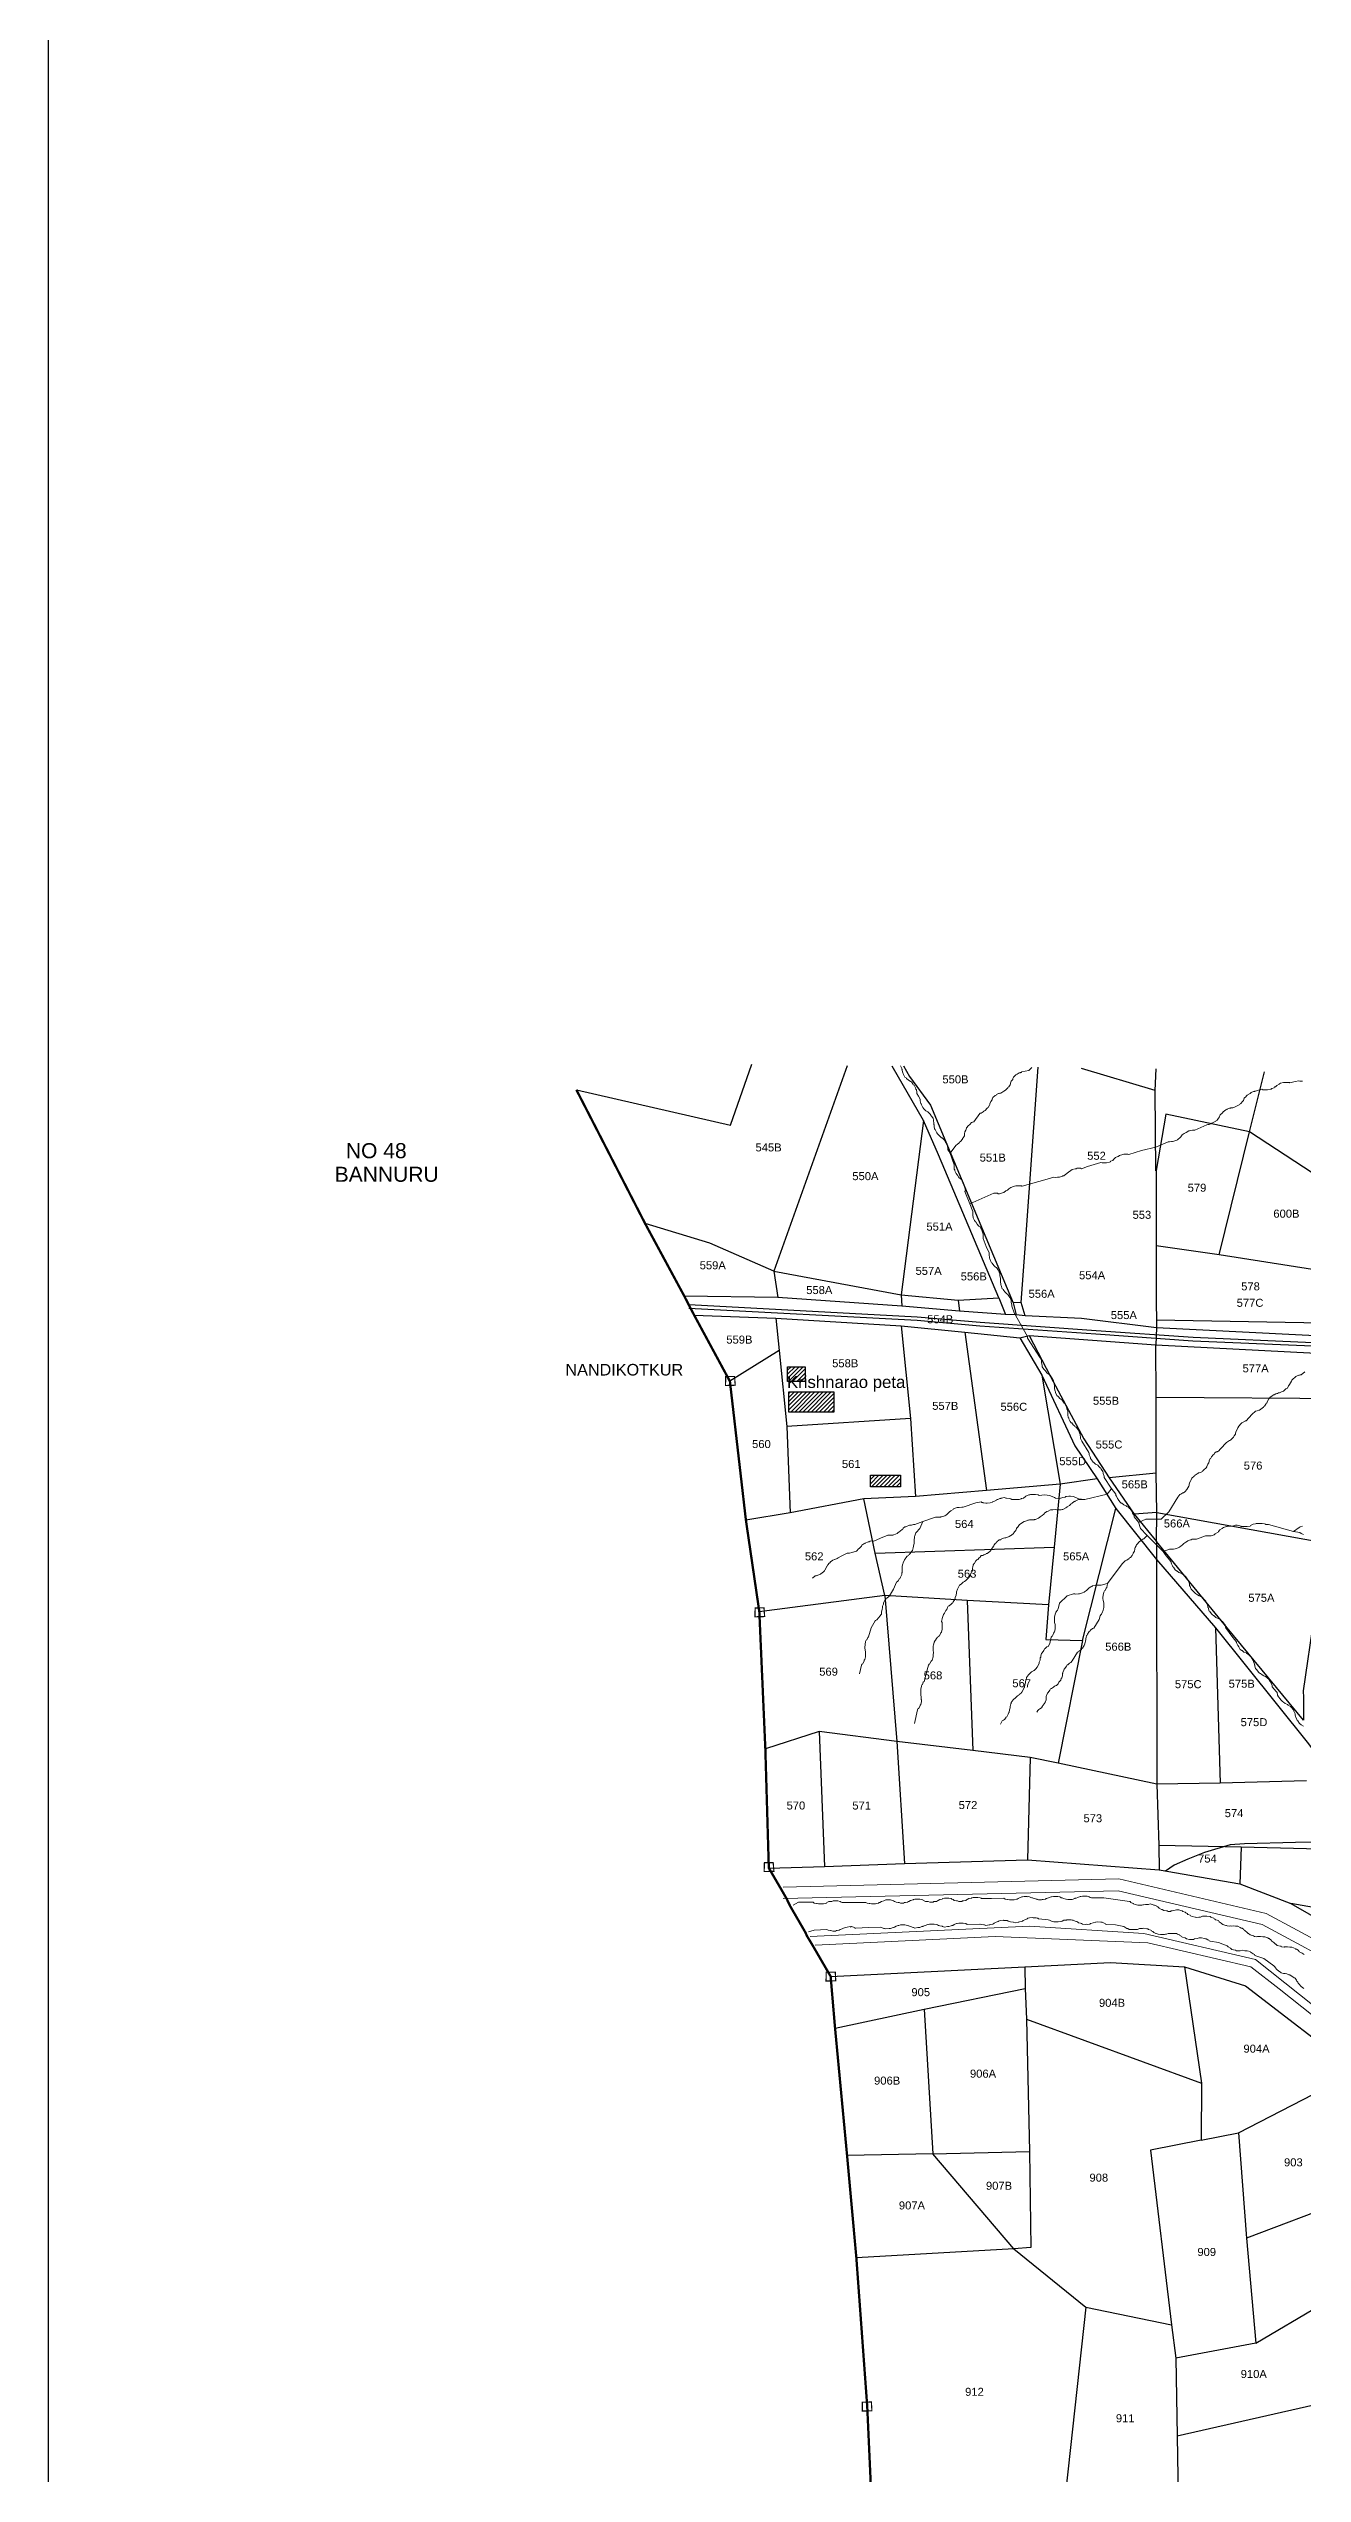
# Model space of a CAD drawing. Header units: inches. Extents: x -72 to 3350, y -615 to 1801.
# Drawn here: x -72 to 470, y -59 to 988 of the extents above; entities that cross this region are included whole.
import ezdxf
from ezdxf.enums import TextEntityAlignment as Align

# ---------------------------------------------------------------- set-up
doc = ezdxf.new("R2010")
doc.units = ezdxf.units.IN
doc.header["$LTSCALE"] = 15
doc.header["$MEASUREMENT"] = 0
for name, color, linetype in [('BOUNDARY', 5, 'Continuous'), ('PLOT', 255, 'Continuous'), ('PLOT NO', 7, 'Continuous'), ('ROAD', 50, 'Continuous'), ('STONES', 3, 'Continuous'), ('STREAM', 130, 'Continuous'), ('V', 6, 'Continuous'), ('VILLAGE', 20, 'Continuous')]:
    doc.layers.add(name, color=color, linetype=linetype)
doc.styles.get("Standard").update_dxf_attribs({"font": 'arial.ttf'})

msp = doc.modelspace()

# ---------------------------------------------------------------- hatches: boundary and pattern name
at = {"layer": 'VILLAGE', "linetype": 'ByBlock'}
h = msp.add_hatch(dxfattribs=at)
h.set_pattern_fill('ANSI31', color=256, scale=10, style=0)
h.paths.add_polyline_path([(283.4, 371.9), (296.3, 371.9), (296.3, 366.9), (283.4, 366.9)])
h.paths.add_polyline_path([(248.2, 407.9), (267.6, 407.9), (267.6, 399.2), (248.2, 399.2)])
h.paths.add_polyline_path([(247.6, 418.8), (255.2, 418.8), (255.2, 412.4), (247.6, 412.4)])

# ---------------------------------------------------------------- linework, layer by layer
at = {"layer": 'BOUNDARY', "const_width": 1}
msp.add_lwpolyline([(284, -74.4), (282, -30.3), (277.3, 34), (273.3, 78.1), (268.1, 133.2), (266.2, 155.5), (258.3, 169.1), (256, 172.9), (255.3, 174.5), (248.7, 185.9), (247.2, 189), (244.4, 193.9), (239.5, 202.3), (238, 253.8), (235.4, 313), (229.6, 352.6), (222.7, 412.5), (207.3, 441), (206, 443.5), (205, 445.4), (203, 449.3), (186.1, 480.6), (156.4, 538.4)], dxfattribs=at)
at = {"layer": 'PLOT', "color": 0}
for points in [[(156.4, 538.4), (223, 523.1), (232.2, 549.5)], [(273.4, 548.7), (241.7, 460), (214, 472.1), (186.1, 480.6)], [(338.8, 448.5), (312.8, 510.3), (306.3, 525.1), (292.7, 548.6)], [(297.7, 548.7), (300.2, 544.1), (309.3, 531.7), (339.9, 458.7), (345, 446.4), (346.3, 441.2)], [(348.5, 446.6), (350, 468), (355.8, 548.1)], [(406.3, 538.1), (374.5, 547.6)], [(406.6, 503.4), (406.3, 538.1), (406.8, 547.4)], [(433.9, 467.1), (447.1, 520.3), (453.6, 546.2)], [(306.3, 525.1), (296.7, 449.9)], [(543, 489), (489.9, 492.1), (447.1, 520.3), (411, 527.8), (406.8, 503.5), (406.8, 471)], [(539.6, 453.1), (511.7, 455.5), (484.3, 459.2), (433.9, 467.1), (406.8, 471), (406.8, 449.8), (406.9, 435.6)], [(241.7, 460), (243.4, 448.7)], [(241.7, 460), (296.7, 449.9), (296.9, 444.9)], [(406.9, 435.6), (374.5, 439.6), (350.2, 440.7), (346.3, 441.2), (341.7, 441.3), (321.9, 442.8), (296.9, 444.9), (243.4, 448.7), (203, 449.3)], [(207.3, 441), (242.5, 439.8), (296.6, 436.4), (324.2, 433.7), (347.9, 431.3), (357.4, 415.2), (371.7, 384.7), (381.3, 370.4), (389.3, 357.6), (406.9, 335.6), (432.4, 306.1), (471.9, 256.6), (503.6, 214.7), (507.8, 210), (501.8, 209.9), (503.6, 214.7)], [(296.7, 449.9), (321.3, 447.5), (321.9, 442.8)], [(321.3, 447.5), (338.8, 448.5), (341.7, 441.3)], [(350.2, 440.7), (348.5, 446.6), (345, 446.4)], [(242.5, 439.8), (243.9, 425.8), (247.3, 393), (248.7, 355.7)], [(296.6, 436.4), (300.7, 396.4), (302.9, 362.7)], [(324.2, 433.7), (333.5, 365.4)], [(347.9, 431.3), (351.9, 432.3), (406.6, 428.3), (487, 424.1)], [(351.9, 432.3), (361.1, 414.6), (375.5, 387.6), (386.4, 370.8), (397.2, 355.1), (406.9, 343.3), (406.9, 335.6)], [(678, 425.3), (601.6, 426.2), (583.4, 426.9), (507.9, 430.1), (486.9, 431.6), (406.9, 435.6), (406.6, 428.3)], [(406.9, 439.1), (486.4, 437.6), (486.9, 431.6)], [(243.9, 425.8), (222.7, 412.5)], [(406.9, 343.3), (407, 355.8), (406.8, 372.8), (406.8, 405.5), (406.6, 428.3)], [(487, 424.1), (489.5, 404.9), (482.7, 363.5), (479.7, 342.8), (475, 311.4), (470.3, 278.8), (470.4, 276), (470.4, 266.1), (437.4, 306), (406.9, 343.3)], [(357.4, 415.2), (365.3, 368.1), (362.7, 340.9), (360.3, 315.9), (359.1, 301), (374.9, 300.5), (389.3, 357.6)], [(489.5, 404.9), (406.8, 405.5)], [(300.7, 396.4), (247.3, 393)], [(381.3, 370.4), (365.3, 368.1), (333.5, 365.4), (302.9, 362.7), (280.5, 361.8), (248.7, 355.7), (229.6, 352.6)], [(406.8, 372.8), (386.4, 370.8)], [(289.6, 320), (285.4, 338.3), (280.5, 361.8)], [(407, 355.8), (397.2, 355.1)], [(407, 355.8), (479.7, 342.8)], [(285.4, 338.3), (362.7, 340.9)], [(406.9, 335.6), (407.1, 238.5)], [(360.3, 315.9), (325.1, 317.9), (289.6, 320), (235.4, 313)], [(289.6, 320), (294.8, 256.9)], [(325.1, 317.9), (327.6, 253)], [(432.4, 306.1), (434.4, 239)], [(374.9, 300.5), (364.4, 247.6)], [(471.7, 239.9), (434.4, 239), (407.1, 238.5), (364.4, 247.6), (352.4, 250), (327.6, 253), (294.8, 256.9), (261.3, 261.3), (238, 253.8)], [(261.3, 261.3), (263.6, 203)], [(294.8, 256.9), (298.1, 204.3)], [(352.4, 250), (351.2, 205.9)], [(407.1, 238.5), (407.9, 212.1)], [(443.5, 211.3), (407.9, 212.1), (408, 201.5)], [(502, 209.9), (471.7, 210.6), (443.5, 211.3), (442.9, 195.5)], [(239.5, 202.3), (263.6, 203), (298.1, 204.3), (351.2, 205.9), (408, 201.5), (442.9, 195.5), (464.9, 187), (480.4, 178.1), (495.1, 168.9), (529.3, 138.1), (551.3, 120.4), (573.1, 102.5), (582.5, 94.3), (599.3, 77.6), (628.7, 52.1), (656.1, 28.3), (687.7, 3.7), (714, -16.4), (725.1, -27.2), (733.3, -34.5), (749.9, -49.6), (754.6, -65.9)], [(532.7, 181.2), (526.2, 176.2), (464.9, 187)], [(266.2, 155.5), (350, 159.7), (387, 161.5), (419, 159.6), (445.3, 151.4), (493.2, 114.6), (522.1, 88.4), (601.4, 21.3), (670.3, -36.8), (703.4, -61.6)], [(350, 159.7), (350.2, 150.3), (350.7, 137), (352.1, 79.9), (352.6, 38.4), (345.3, 37.9), (376.4, 12.7), (413.4, 5)], [(419, 159.6), (426.3, 109.4), (426.2, 84.8), (442.3, 87.9), (483.9, 109.4)], [(268.1, 133.2), (306.6, 141.4), (350.2, 150.3)], [(306.6, 141.4), (310.3, 78.9)], [(350.7, 137), (426.3, 109.4)], [(426.2, 84.8), (404.3, 80.5), (413.4, 5), (415.2, -9.4), (415.8, -43.1), (416.4, -78), (416.6, -100.3), (411, -171.9), (437.7, -172.4), (438.6, -162.2), (471.3, -161.4), (474.9, -120.1), (442.9, -120.3), (445.7, -90.9), (485.2, -77.6)], [(442.3, 87.9), (445.8, 42.5)], [(345.3, 37.9), (310.3, 78.9), (273.3, 78.1)], [(310.3, 78.9), (352.1, 79.9)], [(487.7, 58.3), (445.8, 42.5), (449.8, -2.9), (477.6, 13.5), (477.1, 19.7), (526.8, 35.7)], [(345.3, 37.9), (277.3, 34)], [(376.4, 12.7), (367.8, -66.4), (381, -68.2), (416.4, -78)], [(449.8, -2.9), (415.2, -9.4)], [(482.5, -28), (415.8, -43.1)]]:
    msp.add_lwpolyline(points, dxfattribs=at)
at = {"layer": 'ROAD', "color": 2}
for points in [[(205, 444.1), (303.5, 438.9), (330.6, 436.5), (380.7, 433), (422.6, 430), (474.3, 427.8)], [(205.1, 445.6), (303.6, 440.4), (330.7, 438), (380.9, 434.5), (422.7, 431.5), (474.4, 429.3), (531, 426.4), (564.2, 425.2), (571.7, 423.3), (576.7, 420.7)]]:
    msp.add_lwpolyline(points, dxfattribs=at)
at = {"layer": 'ROAD'}
msp.add_lwpolyline([(500.9, 213.7), (466.9, 213.3), (444.9, 212.7), (438.7, 212.3), (427.6, 209), (420.5, 206.2), (414.6, 203.5), (410.8, 201)], dxfattribs=at)
at = {"layer": 'STONES', "color": 3, "const_width": 0.5}
for points in [[(220.9, 414.6), (224.7, 414.6), (225, 410.8), (220.8, 410.7), (220.9, 414.6)], [(233.6, 314.6), (237.4, 314.7), (237.7, 310.9), (233.5, 310.8), (233.6, 314.6)], [(237.6, 204.6), (241.4, 204.6), (241.7, 200.9), (237.5, 200.8), (237.6, 204.6)], [(264.3, 157.3), (268.2, 157.3), (268.4, 153.6), (264.2, 153.5), (264.3, 157.3)], [(279.9, -28.4), (283.8, -28.3), (284, -32.1), (279.9, -32.2), (279.9, -28.4)]]:
    msp.add_lwpolyline(points, dxfattribs=at)
at = {"layer": 'STREAM', "color": 4, "lineweight": 0}
for points in [[(296.4, 548.8), (296.9, 547.6), (296.9, 547.3), (297.1, 547.1), (297.1, 546.7), (297.3, 545.7), (297.5, 545.4), (297.7, 545), (298.3, 543.8), (298.8, 543.5), (299, 543.3), (299.8, 542.5), (300.5, 542.1), (300.7, 542), (301.1, 541.8), (301.7, 541), (301.9, 540.6), (302.2, 540.4), (302.8, 539.3), (303, 538.7), (303.2, 538.4), (303.4, 537.4), (303.4, 536.8), (304.1, 535.7), (304.7, 534.6), (304.9, 534.2), (304.9, 534), (304.9, 533.6), (305.1, 532.5), (305.3, 532.3), (305.5, 531.9), (306, 530.8), (306.4, 530.2), (306.6, 530), (307.3, 529.3), (308.1, 528.9), (308.3, 528.7), (308.7, 528.3), (309.2, 527.8), (309.4, 527.4), (309.6, 527.2), (310.4, 526.1), (310.6, 525.3), (310.6, 525.1), (310.7, 524), (310.7, 523.4), (310.9, 523.2), (310.9, 522.9), (310.9, 522.5), (311.1, 521.5), (311.3, 521.2), (311.5, 521), (312.1, 519.8), (312.4, 519.3), (312.6, 519.1), (313.4, 518.3), (314.1, 517.7), (314.3, 517.6), (314.7, 517.4), (315.3, 516.6), (315.5, 516.4), (315.7, 516), (316.4, 514.9), (316.6, 514.3), (316.6, 514), (316.8, 513), (316.8, 512.5), (317.6, 511.3), (319.6, 506), (319.6, 505.6), (319.6, 505.5), (319.6, 505.1), (319.6, 504.1), (319.8, 503.8), (319.8, 503.4), (320.4, 502.2), (320.8, 501.7), (321, 501.5), (321.5, 500.5), (322.3, 500), (322.5, 499.8), (322.7, 499.6), (323.2, 498.6), (323.4, 498.5), (323.6, 498.1), (324, 496.9), (324.2, 496.2), (324.2, 496), (324.4, 494.9), (324.2, 494.5), (326.3, 489.2), (336.7, 493.7), (337.2, 493.7), (338.2, 493.7), (338.5, 493.5), (339.1, 493.5), (340.4, 493.9), (340.8, 494.1), (341, 494.1), (341.9, 494.7), (342.3, 494.9), (342.5, 495.1), (343.1, 495.6), (344, 496.2), (344.2, 496.2), (345, 496.6), (346.1, 496.9), (346.5, 496.9), (346.9, 496.9), (347.8, 496.9), (348.2, 496.9), (348.6, 496.9), (348.8, 496.8), (348.9, 496.8), (359.7, 499.8), (362.6, 500.7), (363.1, 500.5), (364.1, 500.7), (364.3, 500.7), (365, 500.7), (366.3, 501.1), (366.5, 501.3), (366.9, 501.3), (367.7, 501.9), (368, 502.1), (368.2, 502.2), (369, 503), (369.7, 503.4), (369.9, 503.6), (370.5, 503.9), (371.8, 504.3), (372.2, 504.3), (372.6, 504.5), (373.5, 504.5), (373.9, 504.5), (374.1, 504.5), (374.5, 504.3), (377.1, 505.3), (382.8, 507), (383.4, 506.8), (384.3, 506.8), (384.7, 506.8), (385.3, 506.8), (386.6, 507.2), (387, 507.3), (387.1, 507.5), (388.1, 507.9), (388.3, 508.3), (388.5, 508.5), (389.2, 509.1), (390.2, 509.6), (390.4, 509.6), (390.9, 510), (392.3, 510.4), (392.4, 510.4), (392.8, 510.6), (394, 510.6), (394.3, 510.6), (394.5, 510.6), (394.9, 510.4), (400.4, 512.1), (406.6, 513.6), (411.9, 515.9), (412.5, 515.9), (413.4, 516), (413.8, 516), (414.4, 516.2), (415.7, 516.6), (415.9, 516.8), (416.3, 517), (417, 517.6), (417.2, 517.9), (417.4, 518.1), (418, 518.9), (418.9, 519.5), (419.1, 519.6), (419.7, 520), (420.8, 520.6), (421.2, 520.6), (421.4, 520.8), (422.5, 521), (422.9, 521), (423.1, 521), (423.5, 521), (428.7, 523.2), (429.1, 523.4), (429.7, 523.4), (430.6, 523.8), (430.8, 524), (431.4, 524.2), (432.5, 524.9), (432.7, 525.1), (433.1, 525.3), (433.7, 526.1), (433.9, 526.4), (434, 526.6), (434.4, 527.6), (435.2, 528.3), (435.4, 528.5), (435.7, 528.9), (436.9, 529.7), (437.3, 529.9), (437.4, 530), (438.4, 530.4), (438.8, 530.4), (439, 530.6), (439.3, 530.6), (439.9, 530.6), (440.9, 531), (441.2, 531.2), (441.8, 531.4), (442.9, 532.1), (443.1, 532.3), (443.3, 532.5), (444.1, 533.3), (444.3, 533.6), (444.4, 533.8), (444.8, 534.8), (445.6, 535.5), (445.6, 535.7), (446.1, 536.1), (447.3, 536.8), (447.5, 537), (447.8, 537.2), (448.8, 537.6), (449.2, 537.6), (449.4, 537.8), (449.7, 537.8), (450.1, 538), (452.4, 538.6), (452.8, 538.4), (453.9, 538.4), (454.1, 538.4), (454.8, 538.4), (456.2, 538.7), (456.4, 538.7), (456.7, 538.9), (457.7, 539.3), (457.9, 539.7), (458.3, 539.7), (458.8, 540.3), (459.8, 540.8), (460, 541), (460.5, 541.2), (461.8, 541.6), (462.2, 541.6), (462.6, 541.6), (463.5, 541.6), (463.9, 541.6), (464.3, 541.6), (464.5, 541.4), (466.8, 542), (468.3, 542.3), (468.8, 542.1), (469.8, 542.1), (470, 542.1)], [(317.7, 510.9), (320.4, 514.5), (320.8, 514.7), (321.7, 515.5), (321.9, 515.7), (322.3, 516), (323.2, 517), (323.2, 517.4), (323.4, 517.6), (324, 518.5), (324, 518.9), (324, 519.3), (324.2, 520.2), (324.6, 521), (324.7, 521.3), (324.9, 521.9), (325.7, 523), (326.1, 523.2), (326.3, 523.4), (327, 524.2), (327.4, 524.4), (327.6, 524.4), (328, 524.6), (330.6, 528.2), (330.6, 528.3), (331.2, 528.3), (332.1, 528.9), (332.3, 529.1), (332.9, 529.5), (333.8, 530.4), (334, 530.6), (334.2, 530.8), (334.8, 531.7), (335, 532.1), (335, 532.3), (335.3, 533.3), (335.9, 534), (335.9, 534.4), (336.3, 535), (337.2, 535.9), (337.6, 536.1), (337.8, 536.3), (338.7, 536.8), (338.9, 536.8), (339.3, 537), (339.7, 537), (340.1, 537.2), (341, 537.8), (341.2, 538), (341.8, 538.4), (342.7, 539.3), (342.9, 539.5), (343.1, 539.7), (343.7, 540.6), (343.8, 541), (343.8, 541.2), (344.2, 542.1), (344.8, 542.9), (344.8, 543.3), (345.2, 543.8), (346.1, 544.8), (346.5, 545), (346.7, 545.2), (347.6, 545.7), (348, 545.7), (348.2, 545.9), (348.6, 545.9), (348.6, 546.1), (351.8, 546.7), (353.1, 548)], [(326.3, 489.2), (327.6, 485.8), (327.6, 485.4), (327.6, 485.2), (327.6, 484.8), (327.6, 483.9), (327.8, 483.5), (327.8, 483.1), (328.3, 482), (328.7, 481.4), (328.9, 481.3), (329.5, 480.3), (330, 479.7), (330.2, 479.5), (330.6, 479.4), (331.2, 478.4), (331.4, 478.2), (331.5, 477.8), (331.9, 476.5), (332.1, 476), (332.1, 475.8), (332.1, 474.6), (332.1, 474.1), (333.4, 470.7), (334.6, 468), (334.6, 467.6), (334.6, 467.4), (334.6, 467.1), (334.8, 465.9), (334.8, 465.7), (335, 465.4), (335.3, 464.2), (335.7, 463.7), (335.9, 463.5), (336.7, 462.5), (337.2, 462), (337.4, 461.8), (337.8, 461.6), (338.4, 460.8), (338.5, 460.4), (338.7, 460.3), (339.3, 458.9), (339.3, 458.4), (339.3, 458), (339.5, 457), (339.5, 456.5), (339.5, 456.1), (339.5, 455.9), (339.5, 455.5), (339.7, 454.4), (339.7, 454.2), (339.9, 453.8), (340.2, 452.5), (340.8, 452.1), (340.8, 451.8), (341.6, 451), (342.1, 450.4), (342.3, 450.2), (342.7, 450), (343.3, 449.1), (343.5, 448.9), (343.7, 448.5), (344.2, 447.4), (344.2, 446.6), (344.2, 446.5), (344.4, 445.5), (344.4, 444.9), (345.5, 442.1), (351.2, 431.9), (351.2, 431.1), (356.7, 422.6), (357.3, 421.5), (357.3, 421.1), (357.3, 420.9), (357.3, 420.5), (357.5, 419.4), (357.6, 419.2), (357.6, 418.8), (358.2, 417.7), (358.8, 417.1), (359, 417), (359.5, 416.2), (360.3, 415.6), (360.5, 415.4), (360.9, 415.3), (361.4, 414.5), (361.6, 414.1), (361.8, 413.9), (362.4, 412.8), (362.6, 412), (362.6, 411.8), (362.9, 410.7), (362.9, 410.3), (362.9, 410), (362.9, 409.6), (362.9, 409.2), (363.1, 408.3), (363.3, 407.9), (363.3, 407.7), (363.9, 406.4), (364.5, 406), (364.6, 405.8), (365.2, 405), (366, 404.5), (366.2, 404.3), (366.5, 403.9), (367.1, 403.1), (367.3, 403), (367.5, 402.6), (368, 401.4), (368.2, 400.9), (368.2, 400.5), (368.6, 399.6), (368.6, 399), (368.6, 398.6), (368.6, 398.4), (368.6, 398), (368.8, 396.9), (369, 396.7), (369, 396.3), (369.6, 395.2), (370.1, 394.6), (370.3, 394.5), (370.9, 393.7), (371.6, 393.1), (371.8, 392.9), (372.2, 392.7), (372.8, 392), (373, 391.6), (373.2, 391.4), (373.7, 390.3), (373.9, 389.5), (373.9, 389.3), (374.1, 388.4), (374.1, 387.8), (374.7, 386.7), (377.7, 381.8), (377.9, 381.4), (377.9, 381.2), (377.9, 380.8), (378.3, 379.9), (378.4, 379.5), (378.4, 379.1), (379.2, 378), (379.6, 377.6), (379.8, 377.4), (380.5, 376.7), (381.5, 376.3), (381.7, 376.1), (381.9, 375.9), (382.6, 375.2), (382.8, 375), (383, 374.6), (383.7, 373.5), (383.9, 372.9), (383.9, 372.7), (384.3, 371.6), (384.3, 371), (387.3, 366.3), (389.4, 363.8), (389.4, 363.4), (389.4, 363.2), (389.6, 362.9), (390, 361.9), (390.2, 361.7), (390.4, 361.4), (391.1, 360.4), (391.7, 359.8), (391.9, 359.8), (392.8, 359.1), (393.6, 358.7), (393.8, 358.7), (394.1, 358.5), (394.9, 358), (395.3, 357.6), (395.5, 357.4), (396.2, 356.4), (396.6, 355.7), (396.6, 355.5), (397.2, 354.5), (397.2, 354), (399.1, 351.7), (400, 348.9), (402.8, 346), (409.8, 339), (410.6, 337.7), (413.1, 334.7), (413.2, 334.3), (413.2, 334.1), (413.4, 333.7), (413.8, 332.8), (414, 332.4), (414.2, 332.2), (414.9, 331.1), (415.5, 330.7), (415.7, 330.7), (416.6, 330), (417.4, 329.6), (417.6, 329.6), (418, 329.4), (418.7, 328.8), (419.1, 328.5), (419.3, 328.3), (420.2, 327.3), (420.4, 326.6), (420.6, 326.4), (421, 325.4), (421.2, 324.9), (421.2, 324.7), (421.2, 324.3), (421.4, 323.9), (421.8, 323), (421.9, 322.8), (422.1, 322.4), (423.1, 321.5), (423.5, 321.1), (423.8, 320.9), (424.6, 320.3), (425.3, 319.9), (425.7, 319.8), (425.9, 319.6), (426.9, 319), (427, 318.8), (427.2, 318.6), (428.2, 317.5), (428.4, 316.9), (428.6, 316.7), (428.9, 315.8), (429.1, 315.2), (429.1, 314.8), (429.3, 314.6), (429.3, 314.3), (429.7, 313.3), (430.1, 313.1), (430.1, 312.8), (431, 311.8), (431.6, 311.2), (431.8, 311.2), (432.5, 310.5), (433.5, 310.1), (433.7, 310.1), (434, 309.9), (434.8, 309.4), (435, 309), (435.4, 308.8), (436.1, 307.8), (436.5, 307.3), (436.5, 306.9), (436.9, 305.9), (437.1, 305.6), (439.5, 302.4), (441.2, 300.3), (441.4, 299.9), (441.4, 299.7), (441.6, 299.3), (442, 298.4), (442.2, 298.2), (442.4, 297.8), (443.1, 296.7), (443.7, 296.3), (443.9, 296.3), (444.6, 295.5), (445.6, 295.2), (445.8, 295), (446.1, 295), (446.9, 294.2), (447.1, 294), (447.5, 293.8), (448.2, 292.7), (448.4, 292.1), (448.6, 292), (449, 291), (449.2, 290.4), (449.2, 290.1), (449.4, 289.9), (449.4, 289.5), (449.7, 288.5), (449.9, 288.2), (450.1, 288), (451.1, 286.8), (451.4, 286.5), (451.8, 286.3), (452.6, 285.7), (453.3, 285.3), (453.5, 285.1), (453.9, 285), (454.7, 284.4), (455, 284.2), (455.2, 284), (456, 282.9), (456.4, 282.3), (456.4, 282.1), (456.9, 281.2), (456.9, 280.6), (458.6, 278.5), (459, 278.1), (459, 277.8), (459.2, 277.4), (459.2, 277), (459.6, 276.3), (459.8, 275.9), (460, 275.7), (460.9, 274.6), (461.3, 274.2), (461.7, 274), (462.4, 273.4), (463.2, 273), (463.5, 272.9), (463.7, 272.7), (464.7, 272.1), (464.9, 271.9), (465.1, 271.7), (466, 270.6), (466.2, 270), (466.4, 269.8), (466.8, 268.9), (466.8, 268.3), (466.9, 267.9), (466.9, 267.7), (467.1, 267.4), (467.5, 266.4), (467.7, 266), (467.9, 265.9), (468.7, 264.7), (469.2, 264.3), (469.4, 264.2), (470.4, 263.6)], [(399.1, 351.5), (402.3, 353), (408.9, 353), (412.3, 356.1), (416.1, 362.5), (417, 363.6), (417.4, 363.8), (418.3, 364.4), (418.5, 364.4), (419.1, 364.8), (420.1, 365.9), (420.1, 366.1), (420.4, 366.5), (420.8, 367.2), (421, 367.6), (421, 368), (421.2, 368.7), (421.8, 369.7), (421.9, 369.9), (422.1, 370.6), (423.1, 371.6), (423.3, 371.8), (423.6, 371.9), (424.4, 372.5), (424.8, 372.7), (425, 372.9), (425.3, 372.9), (425.9, 373.1), (426.7, 373.6), (426.9, 373.8), (427.4, 374.2), (428.4, 375.2), (428.6, 375.5), (428.7, 375.7), (429.1, 376.7), (429.3, 377.1), (429.5, 377.2), (429.7, 378.2), (430.1, 379.1), (430.3, 379.3), (430.6, 379.9), (431.4, 380.8), (431.8, 381), (432, 381.4), (432.7, 382), (433.1, 382), (433.3, 382.2), (433.7, 382.3), (434.6, 383.3), (437.1, 386.1), (437.6, 386.3), (438.4, 386.9), (438.8, 387.1), (439.3, 387.5), (440.1, 388.4), (440.3, 388.6), (440.5, 389), (441, 389.7), (441, 390.1), (441.2, 390.5), (441.4, 391.2), (442, 392.2), (442, 392.4), (442.4, 393.1), (443.3, 394.1), (443.5, 394.3), (443.7, 394.5), (444.6, 395), (445, 395.2), (445.2, 395.4), (445.6, 395.4), (448, 398.2), (449.7, 399.6), (450.3, 399.7), (451.1, 400.1), (451.4, 400.1), (452, 400.5), (453.1, 401.3), (453.3, 401.6), (453.5, 401.8), (454.1, 402.6), (454.3, 403), (454.5, 403.1), (454.8, 403.9), (455.4, 404.9), (455.6, 405), (456, 405.6), (457.1, 406.4), (457.3, 406.6), (457.7, 406.7), (458.4, 407.1), (458.8, 407.3), (459.2, 407.3), (459.6, 407.5), (460, 407.5), (460.9, 407.9), (461.3, 408.1), (461.8, 408.3), (462.8, 409.2), (463.2, 409.4), (463.4, 409.6), (463.9, 410.5), (464.1, 410.7), (464.3, 411.1), (464.7, 411.8), (465.2, 412.6), (465.4, 413), (465.8, 413.4), (466.8, 414.3), (467.1, 414.5), (467.3, 414.7), (468.3, 415.1), (468.7, 415.1), (469, 415.3), (469.4, 415.3), (470.9, 416.6)], [(302.4, 264.7), (303.7, 270.6), (303.9, 271), (304.1, 271.2), (304.3, 271.3), (304.9, 272.3), (304.9, 272.7), (305.1, 272.9), (305.5, 274.2), (305.5, 274.9), (305.3, 275.1), (305.3, 276.3), (305.1, 277), (305.1, 277.4), (305.1, 277.8), (305.1, 278.7), (305.1, 279.1), (305.1, 279.5), (305.5, 280.8), (305.6, 281.4), (305.8, 281.6), (306.2, 282.5), (306.6, 282.9), (308.1, 288.9), (308.5, 289.9), (308.7, 290.3), (308.9, 290.4), (309, 290.6), (309.6, 291.6), (309.8, 291.8), (310, 292.1), (310.4, 293.5), (310.4, 294), (310.4, 294.4), (310.6, 295.4), (310.4, 296.3), (310.4, 296.5), (310.4, 296.9), (310.4, 298), (310.4, 298.2), (310.6, 298.6), (310.9, 299.9), (311.3, 300.5), (311.5, 300.7), (311.9, 301.4), (312.4, 302), (312.6, 302.2), (312.8, 302.4), (313, 302.5), (313.6, 303.5), (313.8, 303.9), (314, 304.1), (314.3, 305.4), (314.3, 305.9), (314.3, 306.3), (314.3, 307.3), (314.3, 308.2), (314.3, 308.4), (314.1, 308.8), (314.3, 309.9), (314.3, 310.1), (314.5, 310.5), (314.9, 311.8), (315.3, 312.4), (315.5, 312.6), (315.9, 313.5), (316.4, 313.9), (316.6, 314.8), (317, 315.4), (317.4, 315.6), (317.6, 315.8), (317.9, 316), (318.7, 316.7), (318.9, 316.9), (319.1, 317.3), (319.8, 318.2), (320, 319), (320, 319.2), (320.4, 320.1), (320.6, 321.1), (320.6, 321.3), (320.6, 321.6), (321, 322.8), (321.1, 323), (321.3, 323.3), (321.9, 324.5), (322.5, 324.9), (322.7, 325), (323.4, 325.8), (324, 326), (324.2, 326.2), (324.4, 326.4), (324.7, 326.6), (325.5, 327.3), (325.7, 327.5), (325.9, 327.7), (326.6, 328.8), (326.8, 329.6), (327, 329.8), (327.4, 330.7), (327.4, 331.7), (327.4, 331.9), (327.6, 332.2), (327.8, 333.2), (328, 333.6), (328.1, 333.7), (328.9, 334.9), (329.3, 335.4), (329.7, 335.6), (330.4, 336.2), (330.8, 336.6), (331.2, 337.2), (331.4, 337.2), (331.7, 337.3), (331.9, 337.3), (332.3, 337.5), (333.2, 337.9), (333.4, 338.1), (333.8, 338.1), (335, 339), (335.3, 339.4), (335.5, 339.8), (336.1, 340.6), (336.5, 341.3), (336.7, 341.5), (336.8, 341.9), (337.4, 342.6), (337.8, 342.8), (338, 343.2), (338.9, 344), (339.7, 344.1), (339.9, 344.3), (340.8, 344.7), (341.4, 344.9), (341.8, 344.9), (341.9, 344.9), (342.3, 345.1), (343.3, 345.5), (343.7, 345.7), (343.8, 345.8), (345, 346.6), (345.4, 347.2), (345.5, 347.4), (346.1, 348.1), (346.5, 348.9), (346.7, 349.3), (346.9, 349.4), (347.4, 350.2), (347.8, 350.6), (348, 350.8), (349.1, 351.5), (349.7, 351.9), (349.9, 351.9), (350.8, 352.3), (351.4, 352.5), (351.6, 352.5), (352, 352.7), (352.3, 352.7), (352.5, 352.7), (352.9, 352.7), (354.1, 352.7), (354.2, 352.8), (354.6, 352.8), (355.9, 353.4), (356.5, 353.8), (356.7, 354), (357.5, 354.5), (358.2, 355.1), (358.4, 355.3), (358.6, 355.5), (359.5, 356.3), (359.7, 356.3), (360.1, 356.4), (361.2, 357), (362, 357), (362.2, 357), (363.3, 357.2), (363.9, 357), (364.3, 357), (364.5, 357), (364.8, 357), (365.8, 357), (366.2, 357.2), (366.5, 357.2), (367.7, 357.8), (368.2, 358.1), (368.4, 358.3), (369.4, 358.9), (369.9, 359.5), (370.1, 359.7), (370.5, 359.8), (371.3, 360.6), (371.6, 360.6), (371.8, 360.8), (373.2, 361.4), (373.7, 361.4), (374.1, 361.4), (375, 361.5), (375.6, 361.4), (373.3, 361.7), (373, 361.9), (372, 362.3), (371.6, 362.5), (371.1, 362.7), (369.7, 362.9), (369.4, 362.9), (369, 362.9), (368, 362.7), (367.7, 362.7), (367.5, 362.5), (366.5, 362.3), (365.6, 362.1), (365.4, 362.1), (364.6, 361.9), (363.3, 362.1), (362.9, 362.3), (362.8, 362.3), (361.8, 362.7), (361.4, 362.9), (361.2, 363.1), (360.9, 363.2), (358.6, 363.4), (356.3, 363.2), (355.8, 363.4), (354.6, 363.6), (354.4, 363.6), (353.7, 363.6), (352.5, 363.6), (352.2, 363.4), (351.8, 363.4), (350.8, 363.1), (350.5, 362.9), (350.3, 362.7), (349.5, 362.1), (348.6, 361.9), (348.4, 361.7), (347.6, 361.5), (346.3, 361.4), (346.1, 361.4), (345.7, 361.4), (344.8, 361.5), (344.4, 361.5), (344, 361.7), (343.7, 361.7), (343.3, 361.9), (342.1, 362.1), (341.9, 362.1), (341.2, 362.3), (339.9, 362.1), (339.7, 361.9), (339.3, 361.9), (338.4, 361.5), (338, 361.4), (337.8, 361.2), (337, 360.8), (336.1, 360.4), (335.9, 360.2), (335.1, 360), (333.8, 359.8), (333.6, 359.8), (333.2, 359.8), (332.1, 360), (331.9, 360.2), (331.5, 360.2), (331.2, 360.4), (328.9, 360), (323.4, 358.1), (322.8, 358.1), (321.7, 358), (321.5, 358), (320.8, 358), (319.6, 357.6), (319.3, 357.4), (319.1, 357.2), (318.1, 356.6), (317.9, 356.4), (317.7, 356.3), (317, 355.5), (316.2, 354.9), (316, 354.7), (315.5, 354.4), (314.1, 354), (313.8, 354), (313.6, 353.8), (312.4, 353.8), (312.1, 353.8), (311.9, 353.8), (311.5, 353.8), (306, 351.9)], [(387.3, 365.9), (385.6, 363.8), (376, 361.5), (375.6, 361.4)], [(278.6, 286.1), (279.5, 289.9), (279.7, 290.3), (279.9, 290.4), (280.1, 290.6), (280.7, 291.6), (280.7, 292), (280.9, 292.3), (281.2, 293.5), (281.2, 294.2), (281.2, 294.4), (281.2, 295.5), (281.1, 296.5), (281.1, 296.7), (280.9, 297.1), (280.9, 298), (281.1, 298.4), (281.1, 298.8), (281.2, 300.1), (281.6, 300.7), (281.8, 300.8), (282.2, 301.8), (282.6, 302.2), (283.7, 306.1), (285.4, 309), (285.6, 309.2), (285.8, 309.4), (286.2, 309.5), (286.9, 310.3), (287.1, 310.7), (287.3, 310.9), (288.1, 312), (288.2, 312.6), (288.2, 312.9), (288.4, 313.9), (288.6, 314.8), (288.6, 315), (288.6, 315.4), (289, 316.3), (289, 316.7), (289.2, 317.1), (289.8, 318.2), (290.3, 318.6), (290.5, 318.8), (291.3, 319.6), (291.6, 319.9), (293.3, 322.8), (294.7, 325.8), (295, 326), (295.2, 326.2), (295.4, 326.4), (296, 327.3), (296.2, 327.5), (296.4, 327.9), (296.9, 329), (296.9, 329.8), (297.1, 330), (297.1, 330.9), (297.1, 331.9), (297.1, 332.2), (297.1, 332.6), (297.3, 333.6), (297.5, 333.9), (297.5, 334.1), (298.1, 335.4), (298.5, 336), (298.6, 336.2), (299.2, 337), (299.8, 337.3), (300, 337.5), (300.2, 337.7), (300.3, 337.9), (301.1, 338.9), (301.1, 339), (301.5, 339.4), (301.9, 340.6), (302, 341.3), (302, 341.5), (302.2, 342.4), (302.2, 343.4), (302.2, 343.8), (302.2, 344.1), (302.4, 345.1), (302.4, 345.5), (302.6, 345.7), (303, 347), (303.6, 347.6), (303.6, 347.7), (304.3, 348.5), (304.7, 348.9), (306, 351.9), (302.6, 350.6), (302, 350.6), (301.1, 350.4), (300.9, 350.4), (300.2, 350.4), (299, 349.8), (298.6, 349.6), (298.3, 349.6), (297.5, 349.1), (297.3, 348.7), (297.1, 348.5), (296.4, 347.9), (295.6, 347.4), (295.4, 347.2), (294.9, 346.8), (293.5, 346.2), (293.3, 346.2), (293, 346), (292, 346), (291.6, 346), (291.3, 346), (290.9, 346), (287.7, 344.7), (284.8, 343.4), (284.3, 343.6), (283.3, 343.4), (282.9, 343.2), (282.4, 343.2), (281.1, 342.6), (280.9, 342.4), (280.5, 342.3), (279.7, 341.7), (279.5, 341.3), (279.4, 341.1), (278.8, 340.6), (278, 339.8), (277.8, 339.6), (277.3, 339.2), (275.9, 338.7), (275.8, 338.7), (275.4, 338.5), (274.4, 338.3), (274.1, 338.3), (273.7, 338.3), (273.3, 338.3), (270.7, 337), (269.5, 336.2), (269, 336), (268, 335.6), (267.8, 335.6), (267.1, 335.3), (266.1, 334.5), (265.9, 334.1), (265.5, 333.9), (265, 333.2), (264.8, 332.8), (264.6, 332.6), (264.2, 331.9), (263.7, 330.9), (263.5, 330.7), (263.1, 330.2), (262, 329.4), (261.8, 329.2), (261.4, 329), (260.4, 328.6), (260.3, 328.6), (259.9, 328.5), (259.5, 328.5), (258.4, 327.5)], [(402.7, 345.8), (401.5, 344.5), (401, 344.3), (400.2, 343.8), (400, 343.6), (399.4, 343.2), (398.5, 342.1), (398.3, 341.9), (398.1, 341.5), (397.7, 340.7), (397.5, 340.4), (397.5, 340), (397.4, 339.2), (396.8, 338.3), (396.8, 338.1), (396.4, 337.3), (395.7, 336.4), (395.3, 336.2), (395.1, 336), (394.1, 335.3), (394, 335.3), (393.6, 335.1), (393.4, 334.9), (392.1, 333.6), (385.8, 325.2), (385.4, 323.5), (385.1, 323.2), (384.7, 322.2), (384.5, 322), (384.1, 321.5), (383.9, 320.1), (383.9, 319.8), (383.7, 319.4), (383.7, 318.4), (383.9, 318.1), (383.9, 317.9), (384.1, 316.9), (384.1, 315.8), (384.1, 315.6), (384.1, 314.8), (383.9, 313.7), (383.7, 313.3), (383.6, 312.9), (383.2, 312), (383, 311.8), (382.8, 311.6), (382.6, 311.2), (382.2, 309.7), (379.8, 305.9), (379.2, 305.8), (378.4, 305), (378.3, 304.8), (377.9, 304.4), (377.1, 303.3), (376.9, 302.9), (376.7, 302.7), (376.6, 301.8), (376.4, 301.4), (376.4, 301), (376.2, 300.3), (376, 299.1), (375.8, 299), (375.6, 298.4), (374.9, 297.2), (374.7, 297.1), (374.5, 296.7), (373.7, 296.1), (373.3, 295.9), (373.2, 295.7), (372.8, 295.5), (370.5, 291.8), (369.9, 291), (369.4, 290.8), (368.6, 290.1), (368.4, 290.1), (368, 289.5), (367.3, 288.4), (367.1, 288.2), (366.9, 287.8), (366.5, 286.8), (366.5, 286.5), (366.3, 286.3), (366.3, 285.3), (366, 284.4), (365.8, 284.2), (365.6, 283.4), (364.8, 282.5), (364.6, 282.1), (364.5, 281.9), (363.7, 281.2), (363.3, 281), (363.1, 281), (362.8, 280.8), (362.4, 280.4), (361.6, 279.9), (361.2, 279.7), (360.9, 279.1), (360.1, 278.1), (359.9, 277.8), (359.7, 277.6), (359.3, 276.4), (359.3, 276.3), (359.3, 275.9), (359.2, 274.9), (358.8, 274), (358.8, 273.8), (358.4, 273.2), (357.6, 272.1), (357.5, 271.9), (357.3, 271.5), (356.5, 271), (356.1, 270.8), (355.9, 270.6), (355.6, 270.4), (355.2, 269.6)], [(409.8, 339), (412.5, 340), (413.1, 340), (414, 340), (414.2, 340), (414.9, 340.2), (416.3, 340.6), (416.5, 340.7), (416.8, 340.9), (417.6, 341.5), (418, 341.7), (418.2, 341.9), (418.7, 342.4), (419.5, 343), (419.9, 343.2), (420.4, 343.6), (421.6, 344.1), (421.9, 344.1), (422.3, 344.3), (423.3, 344.3), (423.6, 344.3), (423.8, 344.3), (424.2, 344.3), (426.9, 345.3), (428, 345.7), (428.6, 345.7), (429.5, 345.7), (429.9, 345.7), (430.5, 345.8), (431.8, 346.2), (432, 346.4), (432.3, 346.6), (433.3, 347.2), (433.5, 347.4), (433.7, 347.6), (434.2, 348.3), (435.2, 348.9), (435.4, 349.1), (435.9, 349.4), (437.1, 349.8), (437.4, 349.8), (437.8, 350), (438.8, 350), (439.2, 350), (439.5, 350), (439.7, 350), (441, 350.4), (441.8, 350.4), (442.4, 350.2), (443.3, 350), (443.5, 349.8), (444.3, 349.8), (445.6, 349.8), (446, 349.8), (446.1, 349.8), (447.3, 350), (447.5, 350.2), (447.8, 350.4), (448.6, 350.8), (449.6, 351), (449.9, 351.1), (450.5, 351.1), (451.8, 351.1), (452.2, 351.1), (452.6, 351.1), (453.5, 351), (453.9, 350.8), (454.1, 350.6), (454.5, 350.6), (455.2, 350.6), (466, 347.6)], [(470.4, 346.4), (469.4, 346.8), (468.8, 347.2), (466, 347.6), (468.5, 349.4), (469, 349.6), (470, 350)], [(385.6, 325.2), (383, 324.5), (382.6, 324.5), (381.5, 324.5), (381.3, 324.5), (380.5, 324.5), (379.2, 324.1), (379, 323.9), (378.6, 323.7), (377.9, 323.3), (377.5, 323), (377.3, 322.8), (376.7, 322.2), (375.8, 321.6), (375.6, 321.5), (375, 321.1), (373.7, 320.7), (373.3, 320.7), (373.2, 320.7), (372, 320.5), (371.6, 320.7), (371.4, 320.7), (371.1, 320.7), (368.4, 319.9), (365, 316.7), (364.5, 314.3), (364.1, 313.7), (363.5, 312.8), (363.5, 312.6), (363.1, 312), (362.8, 310.7), (362.8, 310.5), (362.8, 310.1), (362.8, 309), (362.8, 308.6), (362.9, 308.4), (363.1, 307.5), (363.1, 306.5), (363.1, 306.3), (363.1, 305.6), (362.8, 304.2), (362.6, 304.1), (362.6, 303.7), (362, 302.7), (361.8, 302.5), (361.6, 302.2), (361.4, 302), (360.9, 299.3), (360.1, 298), (359.5, 297.8), (358.8, 297.1), (358.6, 296.9), (358.2, 296.3), (357.5, 295.2), (357.3, 295), (357.1, 294.6), (356.9, 293.7), (356.9, 293.3), (356.7, 293.1), (356.7, 292.1), (356.3, 291.2), (356.3, 290.8), (356.1, 290.3), (355.4, 289.1), (355.2, 288.9), (355, 288.5), (354.2, 287.8), (354.1, 287.6), (353.7, 287.4), (353.5, 287.2), (352.9, 287), (352.2, 286.3), (352, 286.1), (351.6, 285.7), (350.8, 284.6), (350.8, 284.2), (350.6, 283.8), (350.3, 282.9), (350.3, 282.5), (350.3, 282.3), (350.1, 281.4), (349.9, 280.4), (349.7, 280.2), (349.5, 279.5), (348.8, 278.3), (348.6, 278.1), (348.4, 277.8), (347.6, 277.2), (347.4, 277), (347.2, 276.8), (346.9, 276.6), (346.5, 276.3), (345.7, 275.5), (345.5, 275.3), (345, 274.9), (344.2, 273.8), (344.2, 273.4), (344, 273.2), (343.7, 272.1), (343.7, 271.9), (343.7, 271.5), (343.5, 270.6), (343.3, 269.6), (343.1, 269.5), (342.9, 268.7), (342.3, 267.6), (341.9, 267.4), (341.9, 267.2), (341.2, 266.4), (340.8, 266.2), (340.6, 266), (340.2, 265.9), (339.5, 264.5)], [(245.7, 194), (390.7, 197.6), (454.3, 182.6), (494.4, 161.1), (584.4, 83.4), (629.2, 45.7), (634.1, 41.4)], [(245.7, 189.1), (390.4, 192.5), (452.6, 177.9), (491.5, 156.9), (581.2, 79.6), (625.8, 42), (630.9, 37.6)], [(250, 186.2), (252.3, 187.6), (258.6, 187.6), (259.1, 187.2), (260.1, 187), (260.4, 187), (261, 186.8), (262.3, 186.8), (262.7, 186.8), (263.1, 186.8), (264, 187), (264.4, 187.2), (264.6, 187.4), (265.4, 187.8), (266.5, 187.9), (266.7, 187.9), (267.3, 188.1), (268.6, 188.1), (269, 188.1), (269.3, 188.1), (270.3, 187.8), (270.7, 187.6), (270.8, 187.6), (271.2, 187.4), (277.5, 187.4), (281.4, 187.4), (282, 187.2), (282.9, 187), (283.1, 187), (283.9, 186.8), (285.2, 186.8), (285.6, 186.8), (285.8, 187), (286.9, 187.2), (287.1, 187.4), (287.5, 187.4), (288.2, 187.9), (289.2, 188.1), (289.4, 188.3), (290.1, 188.5), (291.5, 188.5), (291.8, 188.5), (292, 188.5), (293.2, 188.1), (293.3, 188.1), (293.7, 187.9), (293.9, 187.8), (294.5, 187.6), (295.4, 187.4), (295.8, 187.4), (296.4, 187.2), (297.7, 187.2), (298.1, 187.4), (298.5, 187.4), (299.4, 187.6), (299.8, 187.8), (300, 187.8), (300.7, 188.3), (301.9, 188.5), (302, 188.7), (302.6, 188.9), (303.9, 188.9), (304.3, 188.9), (304.7, 188.9), (305.6, 188.7), (306, 188.5), (306.2, 188.3), (306.6, 188.1), (307.2, 187.9), (308.1, 187.8), (308.3, 187.8), (309, 187.6), (310.4, 187.6), (310.7, 187.8), (310.9, 187.8), (311.9, 187.9), (312.3, 188.1), (312.6, 188.3), (313.4, 188.7), (314.3, 188.9), (314.5, 189.1), (315.3, 189.3), (316.6, 189.3), (317, 189.3), (317.2, 189.3), (318.3, 189.1), (318.5, 188.9), (318.9, 188.7), (319.1, 188.7), (319.6, 188.3), (320.6, 188.1), (321, 188.1), (321.5, 187.9), (322.8, 187.9), (323.2, 188.1), (323.6, 188.1), (324.6, 188.3), (324.9, 188.5), (325.1, 188.7), (325.9, 189.1), (327, 189.3), (327.2, 189.5), (327.8, 189.6), (329.1, 189.6), (329.5, 189.6), (329.8, 189.6), (330.8, 189.5), (331.2, 189.3), (331.4, 189.1), (331.7, 189.1), (335.7, 189.1), (341, 189.3), (341.6, 188.9), (342.5, 188.7), (342.7, 188.7), (343.5, 188.5), (344.8, 188.5), (345.2, 188.5), (345.4, 188.5), (346.5, 188.9), (346.7, 188.9), (347.1, 189.1), (347.8, 189.5), (348.8, 189.8), (349.1, 189.8), (349.7, 190), (351, 190), (351.4, 189.8), (351.8, 190), (352.7, 189.6), (353.1, 189.5), (353.3, 189.5), (353.7, 189.3), (354.1, 189.1), (355.2, 188.9), (355.4, 188.7), (355.9, 188.5), (357.3, 188.5), (357.6, 188.7), (358, 188.7), (359, 188.9), (359.3, 189.1), (359.5, 189.1), (360.5, 189.6), (361.4, 189.8), (361.6, 189.8), (362.4, 190), (363.7, 190), (363.9, 190), (364.3, 190), (365.2, 189.8), (365.6, 189.6), (365.8, 189.5), (366.2, 189.5), (366.7, 189.1), (367.7, 188.9), (367.9, 188.9), (368.6, 188.7), (369.9, 188.7), (370.3, 188.7), (370.5, 188.7), (371.6, 189.1), (371.8, 189.3), (372.2, 189.3), (373, 189.6), (373.9, 190), (374.3, 190), (374.9, 190.2), (376.2, 190.2), (376.6, 190.2), (376.9, 190.2), (377.9, 189.8), (378.3, 189.6), (378.4, 189.6), (378.8, 189.5), (384.1, 189.5), (395.3, 187.9), (395.5, 187.8), (395.8, 187.4), (396.8, 187), (397, 186.8), (397.7, 186.6), (398.9, 186.2), (399.2, 186.2), (399.6, 186.2), (400.6, 186.2), (401, 186.4), (401.3, 186.4), (402.1, 186.6), (403.2, 186.6), (403.4, 186.6), (404.2, 186.8), (405.5, 186.4), (405.7, 186.2), (406.1, 186.2), (407, 185.9), (407.2, 185.5), (407.6, 185.5), (407.8, 185.3), (408.1, 184.9), (409.1, 184.4), (409.3, 184.4), (410, 184), (411.2, 183.8), (411.5, 183.8), (411.9, 183.6), (412.9, 183.6), (413.2, 183.8), (413.6, 183.8), (414.4, 184), (415.5, 184.2), (415.7, 184.2), (416.5, 184.2), (417.8, 183.8), (418, 183.8), (418.3, 183.6), (419.3, 183.2), (419.5, 183), (419.9, 182.8), (420.1, 182.6), (420.4, 182.3), (421.4, 181.9), (421.6, 181.7), (422.3, 181.3), (423.6, 181.1), (423.8, 181.1), (424.2, 180.9), (425.2, 181.1), (425.5, 181.1), (425.9, 181.1), (426.7, 181.5), (427.8, 181.5), (428, 181.5), (428.7, 181.5), (430.1, 181.3), (430.3, 181.1), (430.6, 180.9), (431.6, 180.6), (431.8, 180.4), (432.2, 180.2), (432.3, 180), (432.5, 180), (433.7, 179.6), (434, 179.1), (434.8, 178.5), (435, 178.3), (435.6, 177.9), (436.9, 177.5), (437.1, 177.5), (437.4, 177.4), (438.4, 177.2), (438.8, 177.4), (439.2, 177.2), (440.1, 177.4), (441, 177.2), (441.2, 177.2), (442, 177.2), (443.1, 176.6), (443.5, 176.4), (443.9, 176.4), (444.6, 175.7), (444.8, 175.5), (445, 175.3), (445.4, 175.1), (445.8, 174.7), (446.5, 174), (446.7, 174), (447.3, 173.4), (448.6, 173), (448.8, 173), (449.2, 172.8), (450.1, 172.6), (450.5, 172.8), (450.9, 172.8), (451.8, 172.8), (452.8, 172.6), (453, 172.6), (453.7, 172.6), (455, 172.1), (455.2, 171.9), (455.6, 171.9), (456.4, 171.1), (456.5, 170.9), (456.7, 170.7), (457.1, 170.5), (457.5, 170.2), (458.3, 169.4), (458.4, 169.4), (459, 168.8), (460.3, 168.5), (460.7, 168.5), (460.9, 168.3), (462, 168.1), (462.2, 168.3), (462.6, 168.3), (463.5, 168.3), (464.5, 168.1), (464.9, 168.1), (465.4, 168.1), (466.8, 167.5), (466.9, 167.3), (467.3, 167.3), (468.1, 166.8), (468.3, 166.4), (468.7, 166.2), (468.8, 166), (469.8, 165.6), (470.7, 164.9)], [(256.7, 174.7), (259.1, 175.5), (264.6, 175.7), (265.2, 175.5), (266.1, 175.3), (266.3, 175.3), (267.1, 175.1), (268.4, 175.1), (268.6, 175.3), (269, 175.3), (269.9, 175.5), (270.3, 175.7), (270.5, 175.8), (271.4, 176.2), (272.4, 176.6), (272.5, 176.6), (273.3, 176.8), (274.6, 177), (274.8, 176.8), (275.2, 177), (276.1, 176.8), (276.5, 176.6), (276.7, 176.4), (277.1, 176.4), (282.6, 176.6), (287.7, 176.8), (288.2, 176.6), (289.2, 176.2), (289.4, 176.2), (290.1, 176), (291.5, 176.2), (291.8, 176.2), (292, 176.2), (293.2, 176.6), (293.3, 176.6), (293.7, 176.8), (294.5, 177.2), (295.4, 177.5), (295.6, 177.5), (296.4, 177.7), (297.7, 177.7), (298.1, 177.7), (298.3, 177.7), (299.4, 177.5), (299.8, 177.4), (300, 177.4), (300.3, 177.2), (300.7, 177), (301.9, 176.6), (302, 176.6), (302.6, 176.4), (303.9, 176.6), (304.3, 176.6), (304.7, 176.6), (305.6, 177), (306, 177), (306.2, 177.2), (307, 177.5), (308.1, 177.9), (308.3, 177.9), (308.9, 178.1), (310.2, 178.1), (310.6, 178.1), (310.9, 178.1), (311.9, 177.9), (312.3, 177.7), (312.4, 177.7), (312.8, 177.5), (313.4, 177.4), (314.3, 177.2), (314.5, 177), (315.3, 176.8), (316.6, 177), (317, 177), (317.2, 177), (318.3, 177.4), (318.5, 177.5), (318.9, 177.5), (319.6, 177.9), (320.6, 178.3), (320.8, 178.3), (321.5, 178.5), (322.8, 178.5), (323.2, 178.5), (323.4, 178.5), (324.6, 178.3), (324.9, 178.1), (325.1, 178.1), (325.5, 177.9), (330.6, 178.1), (330.8, 178.1), (331.4, 177.9), (332.3, 177.7), (332.7, 177.7), (333.2, 177.5), (334.6, 177.7), (335, 177.7), (335.3, 177.9), (336.3, 178.1), (336.7, 178.3), (336.8, 178.5), (337.6, 178.9), (338.5, 179.2), (338.7, 179.4), (339.5, 179.6), (340.8, 179.8), (341, 179.6), (341.4, 179.6), (342.5, 179.6), (342.7, 179.4), (343.1, 179.4), (343.5, 179.2), (343.8, 179.1), (345, 178.9), (345.2, 178.9), (345.9, 178.7), (347.2, 178.9), (347.4, 178.9), (347.8, 179.1), (348.8, 179.2), (349.1, 179.4), (349.3, 179.6), (350.1, 180), (351, 180.4), (351.4, 180.6), (352, 180.8), (353.3, 180.9), (353.7, 180.8), (353.9, 180.8), (355, 180.8), (355.4, 180.6), (355.6, 180.6), (355.9, 180.4), (356.1, 180.4), (360.1, 180), (360.7, 179.8), (361.6, 179.4), (361.8, 179.2), (362.6, 179.1), (363.9, 179.1), (364.1, 179.1), (364.5, 179.1), (365.6, 179.2), (365.8, 179.2), (366.2, 179.4), (366.9, 179.8), (368, 179.8), (368.2, 180), (369, 180), (370.1, 180), (370.5, 179.8), (370.9, 179.8), (371.8, 179.4), (372.2, 179.2), (372.4, 179.2), (372.8, 179.1), (373.2, 178.7), (374.1, 178.5), (374.5, 178.3), (375, 178.1), (376.4, 177.9), (376.7, 178.1), (377.1, 177.9), (378.1, 178.1), (378.4, 178.3), (378.6, 178.3), (379.6, 178.7), (380.5, 178.9), (380.7, 178.9), (381.5, 179.1), (382.8, 178.9), (383, 178.9), (383.4, 178.9), (384.3, 178.5), (384.7, 178.3), (384.9, 178.1), (385.3, 177.9), (389.2, 177.7), (392.8, 177), (393.2, 176.8), (394.1, 176.2), (394.5, 176.2), (395.1, 175.8), (396.4, 175.7), (396.8, 175.7), (397, 175.7), (398.1, 175.7), (398.5, 175.8), (398.7, 175.8), (399.6, 176.2), (400.6, 176.2), (400.8, 176.2), (401.5, 176.4), (402.8, 176), (403.2, 176), (403.4, 175.8), (404.4, 175.5), (404.7, 175.3), (404.9, 175.1), (405.3, 174.9), (405.7, 174.5), (406.6, 174.1), (406.8, 174.1), (407.6, 173.8), (408.7, 173.6), (409.1, 173.6), (409.5, 173.6), (410.4, 173.6), (410.8, 173.8), (411.2, 173.8), (411.9, 174), (413.1, 174.1), (413.2, 174.1), (414, 174.1), (415.3, 174), (415.5, 174), (415.9, 173.8), (416.8, 173.4), (417, 173.2), (417.4, 173), (417.6, 172.8), (418.2, 172.4), (419.1, 172.1), (419.3, 172.1), (419.9, 171.7), (421.2, 171.5), (421.6, 171.5), (421.9, 171.5), (422.9, 171.5), (423.3, 171.7), (423.5, 171.7), (424.4, 171.9), (425.3, 172.1), (425.7, 172.1), (426.3, 172.1), (427.6, 171.9), (428, 171.7), (428.4, 171.7), (429.1, 171.3), (429.5, 171.1), (429.7, 170.9), (430.1, 170.7), (433.7, 170.2), (437.4, 168.7), (437.8, 168.3), (438.8, 167.7), (439, 167.5), (439.5, 167.1), (440.9, 166.8), (441, 166.8), (441.4, 166.6), (442.6, 166.6), (442.7, 166.6), (443.1, 166.6), (444.1, 166.8), (445, 166.6), (445.2, 166.6), (446, 166.6), (447.3, 166.2), (447.5, 166), (447.8, 165.8), (448.6, 165.3), (449, 165.1), (449.2, 164.9), (449.4, 164.5), (453.3, 163.2), (457.5, 160.1), (457.9, 159.8), (458.4, 159), (458.6, 158.8), (459, 158.3), (460.1, 157.5), (460.5, 157.3), (460.7, 157.1), (461.7, 156.7), (462, 156.7), (462.4, 156.7), (463.2, 156.6), (464.1, 156.2), (464.5, 156.2), (465.1, 155.8), (466.2, 155), (466.4, 154.9), (466.8, 154.7), (467.3, 153.9), (467.5, 153.5), (467.7, 153.3), (467.9, 153), (468.1, 152.6), (468.8, 151.8), (469, 151.6), (469.4, 151.1), (470.5, 150.3)], [(257.4, 172.8), (352, 177.2), (401.5, 174.1), (449.6, 162.8), (557.3, 77.1), (678.4, -25.7), (708.4, -50.7), (734.9, -90.2), (795.2, -206.9), (848.9, -311.1)], [(845.2, -313.2), (804.7, -234.3), (762.1, -151.1), (732.1, -94.4), (703.7, -53.2), (618, 20.4), (521.4, 101.3), (459.8, 150.1), (447.7, 159.6), (403.2, 170), (337.2, 172.8), (259.5, 169)]]:
    msp.add_lwpolyline(points, dxfattribs=at)
at = {"layer": 'V', "color": 0}
msp.add_lwpolyline([(-71.5, 1801.4), (3349.7, 1801.4), (3349.7, -615), (-71.5, -615)], close=True, dxfattribs=at)
at = {"layer": 'VILLAGE', "linetype": 'ByBlock'}
for points in [[(247.6, 418.8), (255.2, 418.8), (255.2, 412.4), (247.6, 412.4)], [(248.2, 407.9), (267.6, 407.9), (267.6, 399.2), (248.2, 399.2)], [(283.4, 371.9), (296.3, 371.9), (296.3, 366.9), (283.4, 366.9)]]:
    msp.add_lwpolyline(points, close=True, dxfattribs=at)

# ---------------------------------------------------------------- texts
at = {"layer": 'PLOT NO'}
for s, height, p in [('550B', 3.46, (320.1, 542.9)), ('NO 48', 6.5, (70, 512.1)), ('545B', 3.46, (239.4, 513.5)), ('BANNURU', 6.5, (74.5, 501.9)), ('550A', 3.46, (281.2, 501.1)), ('551B', 3.46, (336.2, 509.1)), ('552', 3.46, (381, 509.9)), ('579', 3.46, (424.4, 496.1)), ('553', 3.46, (400.6, 484.4)), ('600B', 3.46, (463, 484.9)), ('551A', 3.46, (313.2, 479.3)), ('559A', 3.46, (215.3, 462.6)), ('557A', 3.46, (308.5, 460.2)), ('558A', 3.46, (261.3, 451.9)), ('556B', 3.46, (328, 457.8)), ('556A', 3.46, (357.3, 450.3)), ('554A', 3.46, (379.1, 458.3)), ('578', 3.46, (447.5, 453.5)), ('554B', 3.46, (313.5, 439.3)), ('555A', 3.46, (392.8, 441.1)), ('577C', 3.46, (447.3, 446.4)), ('559B', 3.46, (226.8, 430.5)), ('NANDIKOTKUR', 5, (177.1, 417.5)), ('558B', 3.46, (272.5, 420.3)), ('577A', 3.46, (449.7, 418.1)), ('Krishnarao peta', 5.184, (272.9, 412.2)), ('557B', 3.46, (315.7, 401.9)), ('556C', 3.46, (345.3, 401.5)), ('555B', 3.46, (385.1, 404.1)), ('560', 3.46, (236.3, 385.4)), ('561', 3.46, (275.1, 376.8)), ('555D', 3.46, (370.7, 378)), ('555C', 3.46, (386.4, 385.2)), ('576', 3.46, (448.6, 376.1)), ('565B', 3.46, (397.5, 368)), ('564', 3.46, (323.9, 350.9)), ('566A', 3.46, (415.7, 351.1)), ('562', 3.46, (259.1, 336.9)), ('565A', 3.46, (372.2, 336.9)), ('563', 3.46, (325.1, 329.4)), ('575A', 3.46, (452.2, 319)), ('566B', 3.46, (390.4, 297.9)), ('569', 3.46, (265.3, 287.1)), ('568', 3.46, (310.4, 285.5)), ('567', 3.46, (348.7, 282.1)), ('575C', 3.46, (420.6, 281.7)), ('575B', 3.46, (443.7, 281.9)), ('575D', 3.46, (449, 265.3)), ('570', 3.46, (251.2, 229.3)), ('571', 3.46, (279.6, 229.3)), ('572', 3.46, (325.5, 229.5)), ('573', 3.46, (379.4, 223.8)), ('574', 3.46, (440.4, 226)), ('754', 3.46, (428.9, 206.4)), ('905', 3.46, (305.1, 148.7)), ('904B', 3.46, (387.7, 144.1)), ('904A', 3.46, (450.1, 124.3)), ('906A', 3.46, (332, 113.5)), ('906B', 3.46, (290.6, 110.5)), ('903', 3.46, (466, 75.2)), ('907B', 3.46, (338.9, 65.1)), ('908', 3.46, (382, 68.6)), ('907A', 3.46, (301.3, 56.6)), ('909', 3.46, (428.6, 36.5)), ('910A', 3.46, (448.9, -16.2)), ('912', 3.46, (328.3, -23.9)), ('911', 3.46, (393.4, -35.3))]:
    msp.add_text(s, height=height, dxfattribs=at).set_placement(p, align=Align.MIDDLE_CENTER)

doc.saveas('drawing.dxf')
